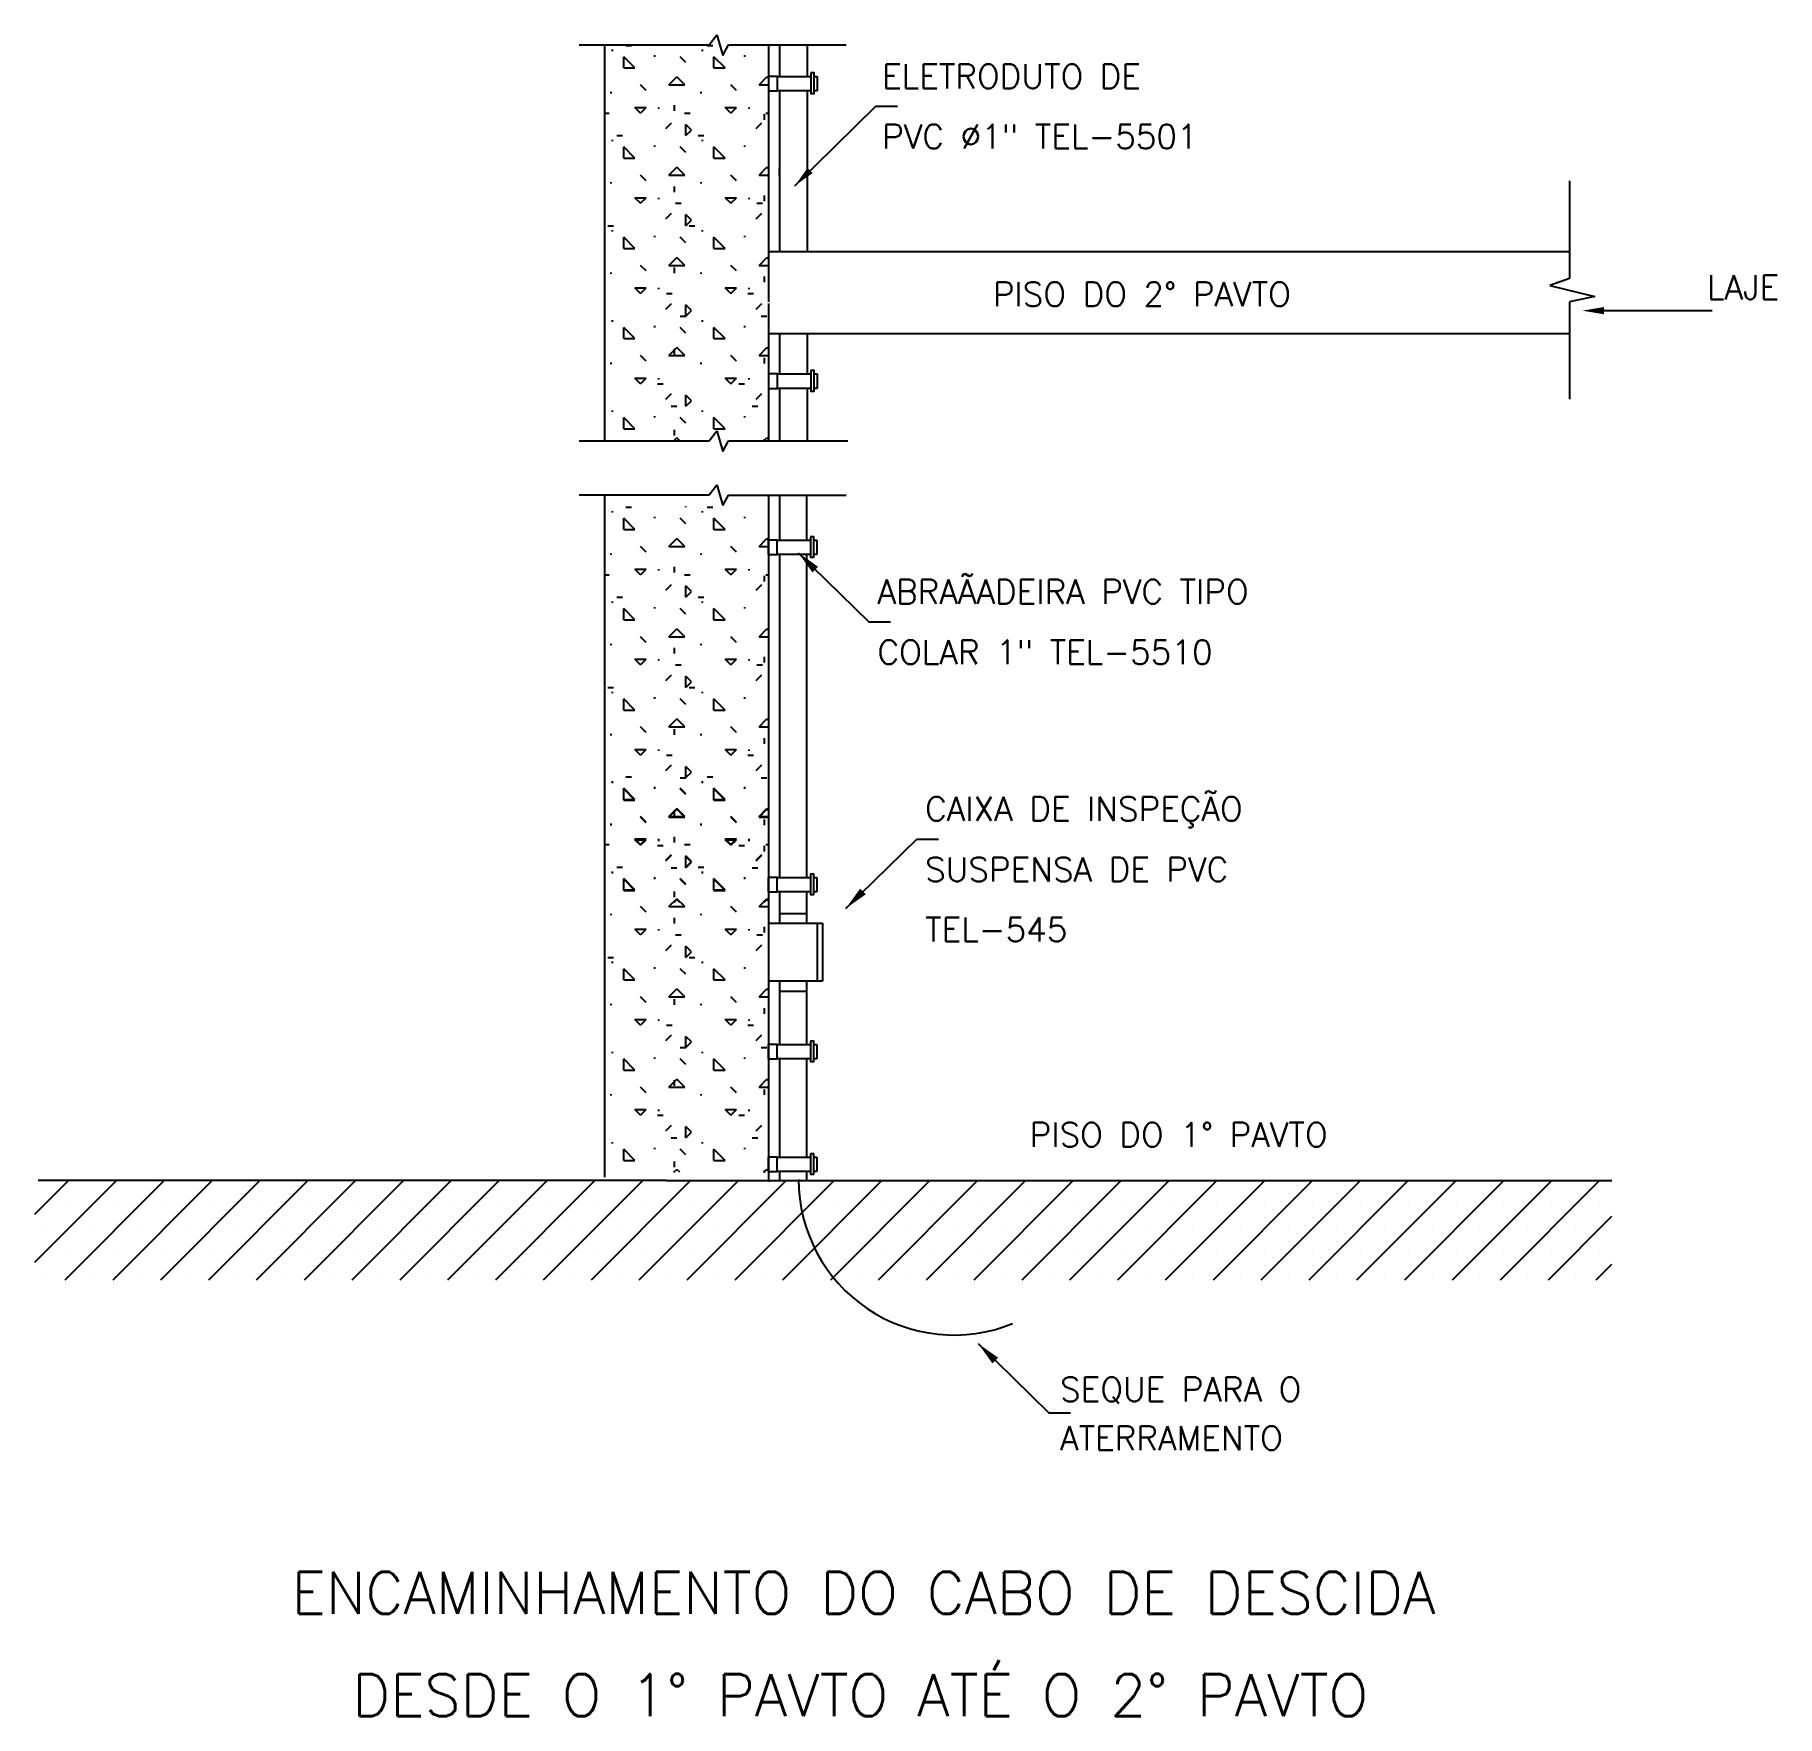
# Model space of a CAD drawing. Header units: millimetres. Extents: x -4864.1 to -4849.6, y -4624.5 to -4610.5.
import ezdxf
from ezdxf.enums import TextEntityAlignment as Align

# ---------------------------------------------------------------- set-up
doc = ezdxf.new("R2010")
doc.units = ezdxf.units.MM
doc.header["$LTSCALE"] = 10
doc.layers.add('Termotécnica', color=7, linetype='Continuous')
doc.styles.add('r140', font='romans.shx')
doc.styles.add('r80', font='romans.shx')

# ---------------------------------------------------------------- blocks, each defined once
blk = doc.blocks.new('*X1')
at = {"color": 0}
for p, q in [((0.874, -0.4518), (1.3258, 0)), ((0.874, -0.1867), (1.0607, 0)), ((1.0418, -0.5491), (1.591, 0)), ((1.307, -0.5491), (1.8562, 0)), ((1.5722, -0.5491), (2.1213, 0)), ((1.8373, -0.5491), (2.3865, 0)), ((2.1025, -0.5491), (2.6517, 0)), ((2.3677, -0.5491), (2.9168, 0)), ((2.6328, -0.5491), (3.182, 0)), ((2.898, -0.5491), (3.4471, 0)), ((3.1632, -0.5491), (3.7123, 0)), ((3.4283, -0.5491), (3.9775, 0)), ((3.6935, -0.5491), (4.2426, 0)), ((3.9587, -0.5491), (4.5078, 0)), ((4.2238, -0.5491), (4.773, 0)), ((4.489, -0.5491), (5.0381, 0)), ((4.7542, -0.5491), (5.3033, 0)), ((5.0193, -0.5491), (5.5685, 0)), ((5.2845, -0.5491), (5.8336, 0)), ((5.5496, -0.5491), (6.0988, 0)), ((5.8148, -0.5491), (6.364, 0)), ((6.08, -0.5491), (6.6291, 0)), ((6.3451, -0.5491), (6.8943, 0)), ((6.6103, -0.5491), (7.1595, 0)), ((6.8755, -0.5491), (7.4246, 0)), ((7.1406, -0.5491), (7.6898, 0)), ((7.4058, -0.5491), (7.955, 0)), ((7.671, -0.5491), (8.2201, 0)), ((7.9361, -0.5491), (8.4853, 0)), ((8.2013, -0.5491), (8.7504, 0)), ((8.4665, -0.5491), (9.0156, 0)), ((8.7316, -0.5491), (9.2808, 0)), ((8.9968, -0.5491), (9.5459, 0)), ((0.9281, 0), (0.9281, 0)), ((1.1932, 0), (1.1932, 0)), ((1.4584, 0), (1.4584, 0)), ((1.7236, 0), (1.7236, 0)), ((1.9887, 0), (1.9887, 0)), ((2.2539, 0), (2.2539, 0)), ((2.7842, 0), (2.7842, 0)), ((3.0494, 0), (3.0494, 0)), ((3.3146, 0), (3.3146, 0)), ((3.5797, 0), (3.5797, 0)), ((3.8449, 0), (3.8449, 0)), ((4.1101, 0), (4.1101, 0)), ((4.3752, 0), (4.3752, 0)), ((4.6404, 0), (4.6404, 0)), ((4.9056, 0), (4.9056, 0)), ((5.1707, 0), (5.1707, 0)), ((5.4359, 0), (5.4359, 0)), ((5.701, 0), (5.701, 0)), ((5.9662, 0), (5.9662, 0)), ((6.2314, 0), (6.2314, 0)), ((6.4965, 0), (6.4965, 0)), ((6.7617, 0), (6.7617, 0)), ((7.0269, 0), (7.0269, 0)), ((7.292, 0), (7.292, 0)), ((7.5572, 0), (7.5572, 0)), ((7.8224, 0), (7.8224, 0)), ((8.0875, 0), (8.0875, 0)), ((8.3527, 0), (8.3527, 0)), ((8.6179, 0), (8.6179, 0)), ((8.883, 0), (8.883, 0)), ((9.1482, 0), (9.1482, 0)), ((9.4134, 0), (9.4134, 0)), ((1.0607, -0.1326), (1.0607, -0.1326)), ((1.3258, -0.1326), (1.3258, -0.1326)), ((1.591, -0.1326), (1.591, -0.1326)), ((1.8562, -0.1326), (1.8562, -0.1326)), ((2.1213, -0.1326), (2.1213, -0.1326)), ((2.3865, -0.1326), (2.3865, -0.1326)), ((2.6517, -0.1326), (2.6517, -0.1326)), ((2.9168, -0.1326), (2.9168, -0.1326)), ((3.182, -0.1326), (3.182, -0.1326)), ((3.4471, -0.1326), (3.4471, -0.1326)), ((3.7123, -0.1326), (3.7123, -0.1326)), ((3.9775, -0.1326), (3.9775, -0.1326)), ((4.2426, -0.1326), (4.2426, -0.1326)), ((4.5078, -0.1326), (4.5078, -0.1326)), ((4.773, -0.1326), (4.773, -0.1326)), ((5.0381, -0.1326), (5.0381, -0.1326)), ((5.3033, -0.1326), (5.3033, -0.1326)), ((5.5685, -0.1326), (5.5685, -0.1326)), ((5.8336, -0.1326), (5.8336, -0.1326)), ((6.0988, -0.1326), (6.0988, -0.1326)), ((6.364, -0.1326), (6.364, -0.1326)), ((6.6291, -0.1326), (6.6291, -0.1326)), ((6.8943, -0.1326), (6.8943, -0.1326)), ((7.1595, -0.1326), (7.1595, -0.1326)), ((7.4246, -0.1326), (7.4246, -0.1326)), ((7.6898, -0.1326), (7.6898, -0.1326)), ((7.955, -0.1326), (7.955, -0.1326)), ((8.2201, -0.1326), (8.2201, -0.1326)), ((8.4853, -0.1326), (8.4853, -0.1326)), ((8.7504, -0.1326), (8.7504, -0.1326)), ((9.0156, -0.1326), (9.0156, -0.1326)), ((9.2808, -0.1326), (9.2808, -0.1326)), ((9.5459, -0.1326), (9.5459, -0.1326)), ((0.9281, -0.2652), (0.9281, -0.2652)), ((1.1932, -0.2652), (1.1932, -0.2652)), ((1.4584, -0.2652), (1.4584, -0.2652)), ((1.7236, -0.2652), (1.7236, -0.2652)), ((1.9887, -0.2652), (1.9887, -0.2652)), ((2.2539, -0.2652), (2.2539, -0.2652)), ((2.5191, -0.2652), (2.5191, -0.2652)), ((2.7842, -0.2652), (2.7842, -0.2652)), ((3.0494, -0.2652), (3.0494, -0.2652)), ((3.3146, -0.2652), (3.3146, -0.2652)), ((3.5797, -0.2652), (3.5797, -0.2652)), ((3.8449, -0.2652), (3.8449, -0.2652)), ((4.1101, -0.2652), (4.1101, -0.2652)), ((4.3752, -0.2652), (4.3752, -0.2652)), ((4.6404, -0.2652), (4.6404, -0.2652)), ((4.9056, -0.2652), (4.9056, -0.2652)), ((5.1707, -0.2652), (5.1707, -0.2652)), ((5.4359, -0.2652), (5.4359, -0.2652)), ((5.701, -0.2652), (5.701, -0.2652)), ((5.9662, -0.2652), (5.9662, -0.2652)), ((6.2314, -0.2652), (6.2314, -0.2652)), ((6.4965, -0.2652), (6.4965, -0.2652)), ((6.7617, -0.2652), (6.7617, -0.2652)), ((7.0269, -0.2652), (7.0269, -0.2652)), ((7.292, -0.2652), (7.292, -0.2652)), ((7.5572, -0.2652), (7.5572, -0.2652)), ((7.8224, -0.2652), (7.8224, -0.2652)), ((8.0875, -0.2652), (8.0875, -0.2652)), ((8.3527, -0.2652), (8.3527, -0.2652)), ((8.6179, -0.2652), (8.6179, -0.2652)), ((8.883, -0.2652), (8.883, -0.2652)), ((9.1482, -0.2652), (9.1482, -0.2652)), ((9.262, -0.5491), (9.614, -0.1971)), ((9.4134, -0.2652), (9.4134, -0.2652)), ((1.0607, -0.3977), (1.0607, -0.3977)), ((1.3258, -0.3977), (1.3258, -0.3977)), ((1.591, -0.3977), (1.591, -0.3977)), ((1.8562, -0.3977), (1.8562, -0.3977)), ((2.1213, -0.3977), (2.1213, -0.3977)), ((2.3865, -0.3977), (2.3865, -0.3977)), ((2.6517, -0.3977), (2.6517, -0.3977)), ((2.9168, -0.3977), (2.9168, -0.3977)), ((3.182, -0.3977), (3.182, -0.3977)), ((3.4471, -0.3977), (3.4471, -0.3977)), ((3.7123, -0.3977), (3.7123, -0.3977)), ((3.9775, -0.3977), (3.9775, -0.3977)), ((4.2426, -0.3977), (4.2426, -0.3977)), ((4.5078, -0.3977), (4.5078, -0.3977)), ((4.773, -0.3977), (4.773, -0.3977)), ((5.0381, -0.3977), (5.0381, -0.3977)), ((5.3033, -0.3977), (5.3033, -0.3977)), ((5.5685, -0.3977), (5.5685, -0.3977)), ((5.8336, -0.3977), (5.8336, -0.3977)), ((6.0988, -0.3977), (6.0988, -0.3977)), ((6.364, -0.3977), (6.364, -0.3977)), ((6.6291, -0.3977), (6.6291, -0.3977)), ((6.8943, -0.3977), (6.8943, -0.3977)), ((7.1595, -0.3977), (7.1595, -0.3977)), ((7.4246, -0.3977), (7.4246, -0.3977)), ((7.6898, -0.3977), (7.6898, -0.3977)), ((7.955, -0.3977), (7.955, -0.3977)), ((8.2201, -0.3977), (8.2201, -0.3977)), ((8.4853, -0.3977), (8.4853, -0.3977)), ((8.7504, -0.3977), (8.7504, -0.3977)), ((9.0156, -0.3977), (9.0156, -0.3977)), ((9.2808, -0.3977), (9.2808, -0.3977)), ((9.5271, -0.5491), (9.614, -0.4623)), ((9.5459, -0.3977), (9.5459, -0.3977)), ((0.9281, -0.5303), (0.9281, -0.5303)), ((1.1932, -0.5303), (1.1932, -0.5303)), ((1.4584, -0.5303), (1.4584, -0.5303)), ((1.7236, -0.5303), (1.7236, -0.5303)), ((1.9887, -0.5303), (1.9887, -0.5303)), ((2.2539, -0.5303), (2.2539, -0.5303)), ((2.5191, -0.5303), (2.5191, -0.5303)), ((2.7842, -0.5303), (2.7842, -0.5303)), ((3.0494, -0.5303), (3.0494, -0.5303)), ((3.3146, -0.5303), (3.3146, -0.5303)), ((3.5797, -0.5303), (3.5797, -0.5303)), ((3.8449, -0.5303), (3.8449, -0.5303)), ((4.1101, -0.5303), (4.1101, -0.5303)), ((4.3752, -0.5303), (4.3752, -0.5303)), ((4.6404, -0.5303), (4.6404, -0.5303)), ((4.9056, -0.5303), (4.9056, -0.5303)), ((5.1707, -0.5303), (5.1707, -0.5303)), ((5.4359, -0.5303), (5.4359, -0.5303)), ((5.701, -0.5303), (5.701, -0.5303)), ((5.9662, -0.5303), (5.9662, -0.5303)), ((6.2314, -0.5303), (6.2314, -0.5303)), ((6.4965, -0.5303), (6.4965, -0.5303)), ((6.7617, -0.5303), (6.7617, -0.5303)), ((7.0269, -0.5303), (7.0269, -0.5303)), ((7.292, -0.5303), (7.292, -0.5303)), ((7.5572, -0.5303), (7.5572, -0.5303)), ((7.8224, -0.5303), (7.8224, -0.5303)), ((8.0875, -0.5303), (8.0875, -0.5303)), ((8.3527, -0.5303), (8.3527, -0.5303)), ((8.6179, -0.5303), (8.6179, -0.5303)), ((8.883, -0.5303), (8.883, -0.5303)), ((9.1482, -0.5303), (9.1482, -0.5303)), ((9.4134, -0.5303), (9.4134, -0.5303))]:
    blk.add_line(p, q, dxfattribs=at)

msp = doc.modelspace()

# ---------------------------------------------------------------- hatches: boundary and pattern name
at = {"layer": 'Termotécnica', "linetype": 'Continuous'}
h = msp.add_hatch(dxfattribs=at)
h.set_pattern_fill('CONCRE', color=1, scale=0.75, style=0)
h.set_pattern_definition([(0, (-4856.9197, -4614.5342), (0.75, 0.75), [0.09375, -0.65625]), (90, (-4856.9197, -4614.5342), (-0.75, 0.75), [0.09375, -0.65625]), (135, (-4856.82593, -4614.53423), (-0.75, 0), [0.13258, -0.92808]), (0, (-4856.8259, -4614.11236), (0.75, 0.75), [0.09375, -0.65625]), (45, (-4856.77906, -4614.15923), (0, 0.75), [0.06629, -0.99437]), (135, (-4856.77906, -4614.15923), (-0.75, 0), [0.06629, -0.99437]), (0, (-4856.5447, -4613.92486), (0.75, 0.75), [0.13258, -0.61742]), (45, (-4856.5447, -4613.92486), (0, 0.75), [0.09375, -0.96691]), (135, (-4856.4121, -4613.92486), (-0.75, 0), [0.09375, -0.96691]), (90, (-4856.40406, -4614.3467), (-0.75, 0.75), [0.09375, -0.65625]), (45, (-4856.40406, -4614.34673), (0, 0.75), [0.06629, -0.99437]), (135, (-4856.3572, -4614.29986), (-0.75, 0), [0.06629, -0.99437]), (0, (-4856.8259, -4614.3467), (0.75, 0.75), [0.046875, -0.628125]), (0, (-4856.2634, -4614.1592), (0.75, 0.75), [0.046875, -0.628125]), (90, (-4856.4978, -4614.0655), (-0.75, 0.75), [0.046875, -0.628125]), (135, (-4856.40406, -4614.48736), (-0.75, 0), [0.06629, -0.99437]), (135, (-4856.7322, -4613.97173), (-0.75, 0), [0.06629, -0.99437]), (45, (-4856.5681, -4614.28814), (0, 0.75), [0.06629, -0.99437]), (90, (-4856.6619, -4614.4405), (-0.75, 0.75), [0.01172, -0.73828]), (90, (-4856.6267, -4614.1241), (-0.75, 0.75), [0.01172, -0.73828]), (90, (-4856.27515, -4613.9952), (-0.75, 0.75), [0.01172, -0.73828]), (90, (-4856.2634, -4614.3936), (-0.75, 0.75), [0.01172, -0.73828])])
h.paths.add_polyline_path([(-4857.965, -4613.447), (-4857.965, -4613.327), (-4857.965, -4612.99), (-4857.965, -4612.742), (-4857.965, -4612.728), (-4857.965, -4612.308), (-4857.965, -4610.973), (-4857.965, -4610.853), (-4857.965, -4610.592), (-4858.299, -4610.592), (-4858.345, -4610.68), (-4858.371, -4610.592), (-4858.459, -4610.592), (-4859.33, -4610.592), (-4859.33, -4613.883), (-4858.459, -4613.883), (-4858.396, -4613.8), (-4858.371, -4613.884), (-4858.299, -4613.884), (-4857.965, -4613.884)])
h = msp.add_hatch(dxfattribs=at)
h.set_pattern_fill('CONCRE', color=1, scale=0.75, style=0)
h.set_pattern_definition([(0, (-4856.9197, -4618.3714), (0.75, 0.75), [0.09375, -0.65625]), (90, (-4856.9197, -4618.3714), (-0.75, 0.75), [0.09375, -0.65625]), (135, (-4856.82593, -4618.37136), (-0.75, 0), [0.13258, -0.92808]), (0, (-4856.8259, -4617.9495), (0.75, 0.75), [0.09375, -0.65625]), (45, (-4856.77906, -4617.99636), (0, 0.75), [0.06629, -0.99437]), (135, (-4856.77906, -4617.99636), (-0.75, 0), [0.06629, -0.99437]), (0, (-4856.5447, -4617.762), (0.75, 0.75), [0.13258, -0.61742]), (45, (-4856.5447, -4617.762), (0, 0.75), [0.09375, -0.96691]), (135, (-4856.4121, -4617.762), (-0.75, 0), [0.09375, -0.96691]), (90, (-4856.40406, -4618.1839), (-0.75, 0.75), [0.09375, -0.65625]), (45, (-4856.40406, -4618.18386), (0, 0.75), [0.06629, -0.99437]), (135, (-4856.3572, -4618.137), (-0.75, 0), [0.06629, -0.99437]), (0, (-4856.8259, -4618.1839), (0.75, 0.75), [0.046875, -0.628125]), (0, (-4856.2634, -4617.9964), (0.75, 0.75), [0.046875, -0.628125]), (90, (-4856.4978, -4617.9026), (-0.75, 0.75), [0.046875, -0.628125]), (135, (-4856.40406, -4618.3245), (-0.75, 0), [0.06629, -0.99437]), (135, (-4856.7322, -4617.80886), (-0.75, 0), [0.06629, -0.99437]), (45, (-4856.5681, -4618.12527), (0, 0.75), [0.06629, -0.99437]), (90, (-4856.6619, -4618.2776), (-0.75, 0.75), [0.01172, -0.73828]), (90, (-4856.6267, -4617.9612), (-0.75, 0.75), [0.01172, -0.73828]), (90, (-4856.27515, -4617.8323), (-0.75, 0.75), [0.01172, -0.73828]), (90, (-4856.2634, -4618.23074), (-0.75, 0.75), [0.01172, -0.73828])])
h.paths.add_polyline_path([(-4857.965, -4617.284), (-4857.965, -4617.164), (-4857.965, -4616.827), (-4857.965, -4616.579), (-4857.965, -4616.565), (-4857.965, -4616.145), (-4857.965, -4614.81), (-4857.965, -4614.69), (-4857.965, -4614.429), (-4858.299, -4614.429), (-4858.345, -4614.518), (-4858.371, -4614.429), (-4858.459, -4614.429), (-4859.33, -4614.429), (-4859.33, -4617.72), (-4858.459, -4617.72), (-4858.396, -4617.637), (-4858.371, -4617.721), (-4858.299, -4617.721), (-4857.965, -4617.721)])
h = msp.add_hatch(dxfattribs=at)
h.set_pattern_fill('CONCRE', color=1, scale=0.75, style=0)
h.set_pattern_definition([(0, (-4856.9197, -4620.61554), (0.75, 0.75), [0.09375, -0.65625]), (90, (-4856.9197, -4620.61554), (-0.75, 0.75), [0.09375, -0.65625]), (135, (-4856.82593, -4620.61554), (-0.75, 0), [0.13258, -0.92808]), (0, (-4856.8259, -4620.1937), (0.75, 0.75), [0.09375, -0.65625]), (45, (-4856.77906, -4620.24054), (0, 0.75), [0.06629, -0.99437]), (135, (-4856.77906, -4620.24054), (-0.75, 0), [0.06629, -0.99437]), (0, (-4856.5447, -4620.0062), (0.75, 0.75), [0.13258, -0.61742]), (45, (-4856.5447, -4620.00617), (0, 0.75), [0.09375, -0.96691]), (135, (-4856.4121, -4620.00617), (-0.75, 0), [0.09375, -0.96691]), (90, (-4856.40406, -4620.42804), (-0.75, 0.75), [0.09375, -0.65625]), (45, (-4856.40406, -4620.42804), (0, 0.75), [0.06629, -0.99437]), (135, (-4856.3572, -4620.38117), (-0.75, 0), [0.06629, -0.99437]), (0, (-4856.8259, -4620.42804), (0.75, 0.75), [0.046875, -0.628125]), (0, (-4856.2634, -4620.24054), (0.75, 0.75), [0.046875, -0.628125]), (90, (-4856.4978, -4620.1468), (-0.75, 0.75), [0.046875, -0.628125]), (135, (-4856.40406, -4620.56867), (-0.75, 0), [0.06629, -0.99437]), (135, (-4856.7322, -4620.05304), (-0.75, 0), [0.06629, -0.99437]), (45, (-4856.5681, -4620.36945), (0, 0.75), [0.06629, -0.99437]), (90, (-4856.6619, -4620.5218), (-0.75, 0.75), [0.01172, -0.73828]), (90, (-4856.6267, -4620.2054), (-0.75, 0.75), [0.01172, -0.73828]), (90, (-4856.27515, -4620.0765), (-0.75, 0.75), [0.01172, -0.73828]), (90, (-4856.2634, -4620.4749), (-0.75, 0.75), [0.01172, -0.73828])])
h.paths.add_polyline_path([(-4857.965, -4619.528), (-4857.965, -4619.408), (-4857.965, -4619.071), (-4857.965, -4618.823), (-4857.965, -4618.809), (-4857.965, -4618.389), (-4857.965, -4617.054), (-4857.965, -4616.934), (-4857.965, -4616.673), (-4858.299, -4616.673), (-4858.345, -4616.762), (-4858.371, -4616.673), (-4858.459, -4616.673), (-4859.33, -4616.673), (-4859.33, -4619.964), (-4858.459, -4619.964), (-4858.396, -4619.881), (-4858.371, -4619.965), (-4858.299, -4619.965), (-4857.965, -4619.965)])

# ---------------------------------------------------------------- linework, layer by layer
at = {"layer": 'Termotécnica', "color": 2}
for p, q in [((-4858.459, -4610.592), (-4858.396, -4610.508)), ((-4858.396, -4610.508), (-4858.345, -4610.68)), ((-4859.54, -4610.592), (-4858.459, -4610.592)), ((-4859.33, -4610.592), (-4859.33, -4613.883)), ((-4858.345, -4610.68), (-4858.299, -4610.592)), ((-4858.299, -4610.592), (-4857.875, -4610.592)), ((-4857.965, -4610.592), (-4857.965, -4612.728)), ((-4857.875, -4610.592), (-4857.875, -4610.853)), ((-4857.875, -4610.592), (-4857.32, -4610.592)), ((-4857.645, -4610.592), (-4857.645, -4610.853)), ((-4857.965, -4610.853), (-4857.965, -4610.973)), ((-4857.89, -4610.853), (-4857.965, -4610.853)), ((-4857.89, -4610.853), (-4857.875, -4610.853)), ((-4857.89, -4610.973), (-4857.89, -4610.853)), ((-4857.875, -4610.853), (-4857.612, -4610.853)), ((-4857.587, -4610.853), (-4857.56, -4610.853)), ((-4857.56, -4610.853), (-4857.56, -4610.973)), ((-4857.965, -4610.973), (-4857.89, -4610.973)), ((-4857.612, -4610.973), (-4857.89, -4610.973)), ((-4857.875, -4610.973), (-4857.875, -4612.308)), ((-4857.645, -4610.973), (-4857.645, -4612.308)), ((-4857.56, -4610.973), (-4857.587, -4610.973)), ((-4857.747, -4611.763), (-4857.072, -4611.102)), ((-4857.072, -4611.102), (-4856.892, -4611.102)), ((-4857.875, -4611.678), (-4857.875, -4611.618)), ((-4857.965, -4612.308), (-4851.311, -4612.308)), ((-4857.965, -4612.742), (-4857.965, -4613.884)), ((-4851.02, -4612.801), (-4850.12, -4612.801)), ((-4857.965, -4612.99), (-4851.311, -4612.99)), ((-4857.875, -4612.99), (-4857.875, -4613.327)), ((-4857.645, -4612.99), (-4857.645, -4613.327)), ((-4857.965, -4613.327), (-4857.965, -4613.447)), ((-4857.89, -4613.327), (-4857.965, -4613.327)), ((-4857.89, -4613.327), (-4857.875, -4613.327)), ((-4857.89, -4613.447), (-4857.89, -4613.327)), ((-4857.875, -4613.327), (-4857.612, -4613.327)), ((-4857.587, -4613.327), (-4857.56, -4613.327)), ((-4857.56, -4613.327), (-4857.56, -4613.447)), ((-4857.965, -4613.447), (-4857.89, -4613.447)), ((-4857.612, -4613.447), (-4857.89, -4613.447)), ((-4857.875, -4613.447), (-4857.875, -4613.884)), ((-4857.645, -4613.447), (-4857.645, -4613.884)), ((-4857.56, -4613.447), (-4857.587, -4613.447)), ((-4858.459, -4613.883), (-4858.396, -4613.8)), ((-4858.396, -4613.8), (-4858.345, -4613.972)), ((-4859.54, -4613.883), (-4858.459, -4613.883)), ((-4858.345, -4613.972), (-4858.299, -4613.884)), ((-4858.299, -4613.884), (-4857.305, -4613.884)), ((-4858.459, -4614.333), (-4858.396, -4614.25)), ((-4858.396, -4614.25), (-4858.345, -4614.422)), ((-4859.54, -4614.333), (-4858.459, -4614.333)), ((-4859.33, -4614.333), (-4859.33, -4620.003)), ((-4858.345, -4614.422), (-4858.299, -4614.334)), ((-4858.299, -4614.334), (-4857.32, -4614.334)), ((-4857.965, -4614.333), (-4857.965, -4620.042)), ((-4857.875, -4614.333), (-4857.875, -4614.708)), ((-4857.648, -4614.333), (-4857.648, -4614.708)), ((-4857.968, -4614.708), (-4857.968, -4614.828)), ((-4857.893, -4614.708), (-4857.968, -4614.708)), ((-4857.893, -4614.828), (-4857.893, -4614.708)), ((-4857.893, -4614.708), (-4857.878, -4614.708)), ((-4857.878, -4614.708), (-4857.615, -4614.708)), ((-4857.589, -4614.708), (-4857.563, -4614.708)), ((-4857.563, -4614.708), (-4857.563, -4614.828)), ((-4857.968, -4614.828), (-4857.893, -4614.828)), ((-4857.615, -4614.828), (-4857.893, -4614.828)), ((-4857.875, -4614.828), (-4857.875, -4617.513)), ((-4857.718, -4614.813), (-4857.13, -4615.389)), ((-4857.648, -4614.828), (-4857.648, -4617.513)), ((-4857.563, -4614.828), (-4857.589, -4614.828)), ((-4857.13, -4615.389), (-4856.95, -4615.389)), ((-4857.322, -4617.77), (-4856.733, -4617.194)), ((-4856.733, -4617.194), (-4856.553, -4617.194)), ((-4857.968, -4617.513), (-4857.968, -4617.633)), ((-4857.893, -4617.513), (-4857.968, -4617.513)), ((-4857.893, -4617.633), (-4857.893, -4617.513)), ((-4857.893, -4617.513), (-4857.878, -4617.513)), ((-4857.878, -4617.513), (-4857.615, -4617.513)), ((-4857.589, -4617.513), (-4857.563, -4617.513)), ((-4857.563, -4617.513), (-4857.563, -4617.633)), ((-4857.968, -4617.633), (-4857.893, -4617.633)), ((-4857.615, -4617.633), (-4857.893, -4617.633)), ((-4857.875, -4617.633), (-4857.875, -4617.894)), ((-4857.648, -4617.633), (-4857.648, -4617.894)), ((-4857.563, -4617.633), (-4857.589, -4617.633)), ((-4857.96, -4617.894), (-4857.515, -4617.894)), ((-4857.875, -4617.813), (-4857.648, -4617.813)), ((-4857.561, -4617.894), (-4857.561, -4618.376)), ((-4857.515, -4617.894), (-4857.515, -4618.376)), ((-4857.515, -4618.376), (-4857.96, -4618.376)), ((-4857.875, -4618.376), (-4857.875, -4618.902)), ((-4857.875, -4618.458), (-4857.648, -4618.458)), ((-4857.648, -4618.376), (-4857.648, -4618.902)), ((-4857.893, -4618.902), (-4857.968, -4618.902)), ((-4857.968, -4618.902), (-4857.968, -4619.022)), ((-4857.893, -4618.902), (-4857.878, -4618.902)), ((-4857.893, -4619.022), (-4857.893, -4618.902)), ((-4857.878, -4618.902), (-4857.615, -4618.902)), ((-4857.589, -4618.902), (-4857.563, -4618.902)), ((-4857.563, -4618.902), (-4857.563, -4619.022)), ((-4857.968, -4619.022), (-4857.893, -4619.022)), ((-4857.615, -4619.022), (-4857.893, -4619.022)), ((-4857.875, -4619.022), (-4857.875, -4619.838)), ((-4857.648, -4619.022), (-4857.648, -4619.838)), ((-4857.563, -4619.022), (-4857.589, -4619.022)), ((-4857.968, -4619.838), (-4857.968, -4619.958)), ((-4857.893, -4619.838), (-4857.968, -4619.838)), ((-4857.893, -4619.958), (-4857.893, -4619.838)), ((-4857.893, -4619.838), (-4857.878, -4619.838)), ((-4857.878, -4619.838), (-4857.615, -4619.838)), ((-4857.589, -4619.838), (-4857.563, -4619.838)), ((-4857.563, -4619.838), (-4857.563, -4619.958)), ((-4858.813, -4620.033), (-4864.036, -4620.033)), ((-4858.813, -4620.033), (-4857.095, -4620.033)), ((-4857.968, -4619.958), (-4857.893, -4619.958)), ((-4857.615, -4619.958), (-4857.893, -4619.958)), ((-4857.875, -4619.958), (-4857.875, -4620.033)), ((-4857.648, -4619.958), (-4857.648, -4620.033)), ((-4857.563, -4619.958), (-4857.589, -4619.958)), ((-4857.095, -4620.033), (-4850.954, -4620.033)), ((-4856.223, -4621.387), (-4855.634, -4621.963)), ((-4855.634, -4621.963), (-4855.454, -4621.963))]:
    msp.add_line(p, q, dxfattribs=at)
at = {"layer": 'Termotécnica', "color": 1}
for p, q in [((-4851.305, -4611.723), (-4851.305, -4612.533)), ((-4851.305, -4612.533), (-4851.47, -4612.593)), ((-4851.47, -4612.593), (-4851.095, -4612.683)), ((-4851.095, -4612.683), (-4851.305, -4612.728)), ((-4851.305, -4612.728), (-4851.305, -4613.538))]:
    msp.add_line(p, q, dxfattribs=at)
for points in [[(-4857.612, -4610.825), (-4857.612, -4610.995), (-4857.587, -4610.995), (-4857.587, -4610.825)], [(-4857.612, -4613.299), (-4857.612, -4613.469), (-4857.587, -4613.469), (-4857.587, -4613.299)], [(-4857.615, -4614.68), (-4857.615, -4614.85), (-4857.589, -4614.85), (-4857.589, -4614.68)], [(-4857.615, -4617.485), (-4857.615, -4617.655), (-4857.589, -4617.655), (-4857.589, -4617.485)], [(-4857.615, -4618.874), (-4857.615, -4619.044), (-4857.589, -4619.044), (-4857.589, -4618.874)], [(-4857.615, -4619.81), (-4857.615, -4619.98), (-4857.589, -4619.98), (-4857.589, -4619.81)]]:
    msp.add_lwpolyline(points, close=True, dxfattribs=at)
at = {"layer": 'Termotécnica', "color": 5}
msp.add_arc((-4856.423, -4620.025), 1.292, 180, 292.1483, dxfattribs=at)
at = {"layer": 'Termotécnica', "color": 2}
for points in [[(-4857.641, -4611.615), (-4857.598, -4611.657), (-4857.747, -4611.763)], [(-4851.02, -4612.831), (-4851.02, -4612.771), (-4851.2, -4612.801)], [(-4857.6, -4614.977), (-4857.553, -4614.93), (-4857.718, -4614.813)], [(-4857.203, -4617.605), (-4857.156, -4617.653), (-4857.322, -4617.77)], [(-4856.104, -4621.552), (-4856.057, -4621.505), (-4856.223, -4621.387)]]:
    msp.add_solid(points, dxfattribs=at)

# ---------------------------------------------------------------- block references
at = {"layer": 'Termotécnica', "color": 1, "xscale": 1.5, "yscale": 1.5, "zscale": 1.5}
msp.add_blockref('*X1', (-4865.375, -4620.033), dxfattribs=at)

# ---------------------------------------------------------------- texts
at = {"layer": 'Termotécnica', "color": 2, "style": 'r80'}
for s, p in [('ELETRODUTO DE', (-4857.02, -4610.953)), ('PVC %%C1" TEL-5501', (-4857.02, -4611.453)), ('LAJE', (-4850.163, -4612.707)), (' PISO DO 2%%D PAVTO', (-4856.237, -4612.764)), ('ABRAÃADEIRA PVC TIPO', (-4857.059, -4615.237)), ('COLAR 1" TEL-5510', (-4857.059, -4615.74)), ('CAIXA DE INSPEÇÃO', (-4856.663, -4617.042)), ('SUSPENSA DE PVC ', (-4856.663, -4617.546)), ('TEL-545', (-4856.663, -4618.045)), ('PISO DO 1%%D PAVTO', (-4855.794, -4619.751)), ('SEQUE PARA O', (-4855.541, -4621.868)), ('ATERRAMENTO', (-4855.541, -4622.273))]:
    msp.add_text(s, height=0.2, dxfattribs=at).set_placement(p)
at = {"layer": 'Termotécnica', "color": 5, "style": 'r140'}
for s, p in [('ENCAMINHAMENTO DO CABO DE DESCIDA ', (-4857.055, -4623.739)), ('DESDE O 1%%d PAVTO ATÉ O 2%%d PAVTO', (-4857.202, -4624.59))]:
    msp.add_text(s, height=0.35, dxfattribs=at).set_placement(p, align=Align.BOTTOM_CENTER)

doc.saveas('drawing.dxf')
